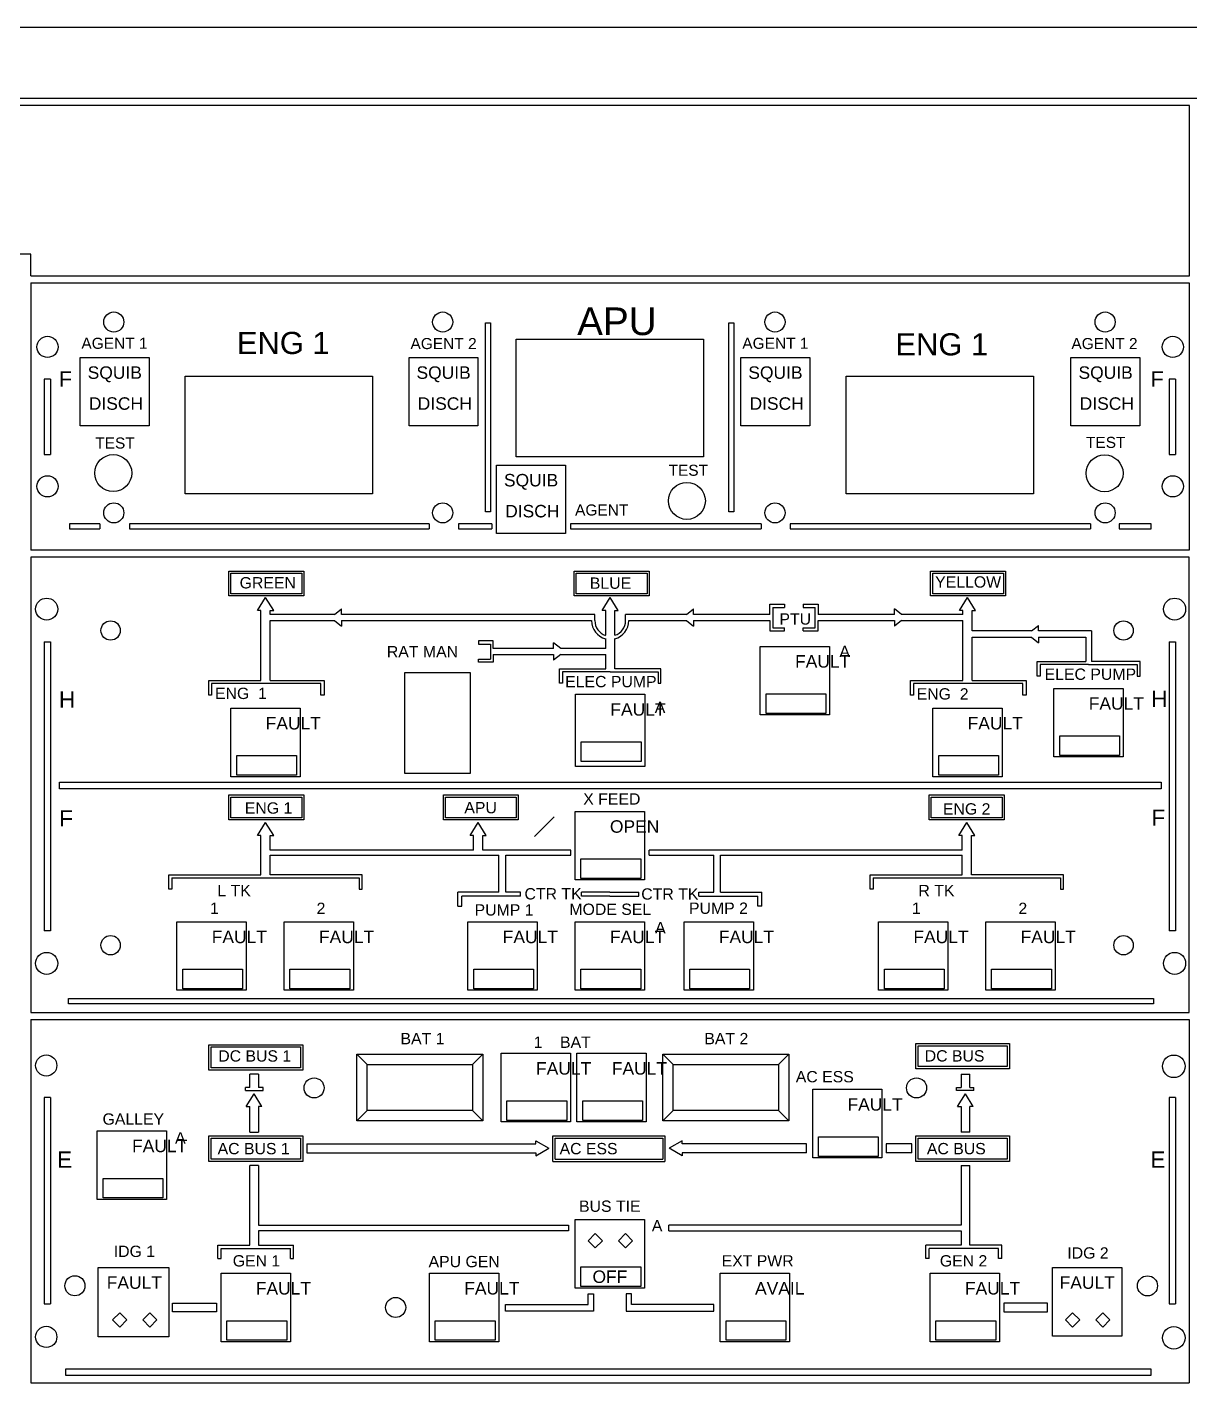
# Model space of a CAD drawing. Extents: x -28 to 311, y -2 to 142.
# Drawn here: x 93.03 to 105.88, y 63.26 to 78.24 of the extents above; entities that cross this region are included whole.
import ezdxf
from ezdxf.enums import TextEntityAlignment as Align

# ---------------------------------------------------------------- set-up
doc = ezdxf.new("R2010")
doc.units = 0
doc.header["$MEASUREMENT"] = 0
doc.layers.get('0').update_dxf_attribs({"linetype": 'CONTINUOUS'})
doc.styles.add('ARIAL', font='arial.ttf', dxfattribs={"height": 3.5})

msp = doc.modelspace()

# ---------------------------------------------------------------- linework, layer by layer
at = {"color": 5, "linetype": 'CONTINUOUS'}
for p, q in [((86.418, 78.243), (112.521, 78.243)), ((111.733, 77.455), (87.206, 77.455)), ((105.87, 77.377), (87.285, 77.377)), ((105.87, 75.496), (105.87, 77.377)), ((93.072, 75.733), (87.285, 75.733)), ((93.072, 75.496), (93.072, 75.733)), ((93.072, 75.496), (105.87, 75.496)), ((93.072, 75.417), (105.867, 75.417)), ((93.072, 75.417), (93.072, 72.464)), ((105.867, 75.417), (105.867, 72.464)), ((98.435, 74.796), (100.503, 74.796)), ((98.435, 73.496), (98.435, 74.796)), ((100.503, 74.796), (100.503, 73.496)), ((93.618, 74.591), (94.379, 74.591)), ((93.618, 73.836), (93.618, 74.591)), ((94.379, 74.591), (94.379, 73.836)), ((97.251, 74.591), (98.012, 74.591)), ((97.251, 73.836), (97.251, 74.591)), ((98.012, 74.591), (98.012, 73.836)), ((100.915, 74.591), (101.677, 74.591)), ((100.915, 73.836), (100.915, 74.591)), ((101.677, 74.591), (101.677, 73.836)), ((104.562, 74.591), (105.324, 74.591)), ((104.562, 73.836), (104.562, 74.591)), ((105.324, 74.591), (105.324, 73.836)), ((94.778, 74.386), (96.847, 74.386)), ((94.778, 73.085), (94.778, 74.386)), ((96.847, 74.386), (96.847, 73.085)), ((102.078, 74.386), (104.147, 74.386)), ((102.078, 73.085), (102.078, 74.386)), ((104.147, 74.386), (104.147, 73.085)), ((94.379, 73.836), (93.618, 73.836)), ((98.012, 73.836), (97.251, 73.836)), ((101.677, 73.836), (100.915, 73.836)), ((105.324, 73.836), (104.562, 73.836)), ((100.503, 73.496), (98.435, 73.496)), ((98.217, 73.402), (98.978, 73.402)), ((98.217, 72.647), (98.217, 73.402)), ((98.978, 73.402), (98.978, 72.647)), ((96.847, 73.085), (94.778, 73.085)), ((104.147, 73.085), (102.078, 73.085)), ((98.978, 72.647), (98.217, 72.647)), ((105.867, 72.464), (93.072, 72.464)), ((93.072, 72.386), (93.072, 67.355)), ((105.867, 72.386), (93.072, 72.386)), ((105.867, 67.355), (105.867, 72.386)), ((101.131, 71.4), (101.896, 71.4)), ((101.131, 70.643), (101.131, 71.4)), ((101.896, 71.4), (101.896, 70.643)), ((97.204, 71.11), (97.927, 71.11)), ((97.204, 69.996), (97.204, 71.11)), ((97.927, 71.11), (97.927, 69.996)), ((99.09, 70.87), (99.856, 70.87)), ((99.09, 70.072), (99.09, 70.87)), ((99.856, 70.87), (99.856, 70.072)), ((104.374, 70.935), (105.14, 70.935)), ((104.374, 70.178), (104.374, 70.935)), ((104.374, 70.935), (105.14, 70.935)), ((104.374, 70.178), (104.374, 70.935)), ((105.14, 70.935), (105.14, 70.178)), ((105.14, 70.935), (105.14, 70.178)), ((95.283, 70.716), (96.049, 70.716)), ((95.283, 69.959), (95.283, 70.716)), ((96.049, 70.716), (96.049, 69.959)), ((103.037, 70.716), (103.802, 70.716)), ((103.037, 69.959), (103.037, 70.716)), ((103.802, 70.716), (103.802, 69.959)), ((101.896, 70.643), (101.131, 70.643)), ((105.14, 70.178), (104.374, 70.178)), ((105.14, 70.178), (104.374, 70.178)), ((97.927, 69.996), (97.204, 69.996)), ((99.856, 70.072), (99.09, 70.072)), ((96.049, 69.959), (95.283, 69.959)), ((103.802, 69.959), (103.037, 69.959)), ((99.086, 69.575), (99.851, 69.575)), ((99.086, 68.818), (99.086, 69.575)), ((99.086, 69.575), (99.851, 69.575)), ((99.086, 68.818), (99.086, 69.575)), ((99.851, 69.575), (99.851, 68.818)), ((99.851, 69.575), (99.851, 68.818)), ((99.851, 68.818), (99.086, 68.818)), ((99.851, 68.818), (99.086, 68.818)), ((94.687, 68.355), (95.453, 68.355)), ((94.687, 67.599), (94.687, 68.355)), ((95.453, 68.355), (95.453, 67.599)), ((95.872, 68.355), (96.637, 68.355)), ((95.872, 67.599), (95.872, 68.355)), ((96.637, 68.355), (96.637, 67.599)), ((97.901, 68.355), (98.667, 68.355)), ((97.901, 67.599), (97.901, 68.355)), ((98.667, 68.355), (98.667, 67.599)), ((99.086, 68.355), (99.851, 68.355)), ((99.086, 67.599), (99.086, 68.355)), ((99.851, 68.355), (99.851, 67.599)), ((100.289, 68.355), (101.054, 68.355)), ((100.289, 67.599), (100.289, 68.355)), ((101.054, 68.355), (101.054, 67.599)), ((102.437, 68.355), (103.202, 68.355)), ((102.437, 67.599), (102.437, 68.355)), ((103.202, 68.355), (103.202, 67.599)), ((103.621, 68.355), (104.387, 68.355)), ((103.621, 67.599), (103.621, 68.355)), ((104.387, 68.355), (104.387, 67.599)), ((95.453, 67.599), (94.687, 67.599)), ((96.637, 67.599), (95.872, 67.599)), ((98.667, 67.599), (97.901, 67.599)), ((99.851, 67.599), (99.086, 67.599)), ((101.054, 67.599), (100.289, 67.599)), ((103.202, 67.599), (102.437, 67.599)), ((104.387, 67.599), (103.621, 67.599)), ((93.072, 67.355), (105.867, 67.355)), ((93.072, 67.276), (105.867, 67.276)), ((93.072, 67.276), (93.072, 63.261)), ((105.867, 67.276), (105.867, 63.261)), ((96.675, 66.894), (98.066, 66.894)), ((96.675, 66.156), (96.675, 66.894)), ((96.788, 66.78), (96.675, 66.894)), ((97.952, 66.78), (98.066, 66.894)), ((98.066, 66.894), (98.066, 66.156)), ((98.269, 66.903), (99.035, 66.903)), ((98.269, 66.146), (98.269, 66.903)), ((99.035, 66.903), (99.035, 66.146)), ((99.106, 66.903), (99.872, 66.903)), ((99.106, 66.146), (99.106, 66.903)), ((99.872, 66.903), (99.872, 66.146)), ((100.054, 66.894), (101.446, 66.894)), ((100.054, 66.156), (100.054, 66.894)), ((100.168, 66.78), (100.054, 66.894)), ((101.332, 66.78), (101.446, 66.894)), ((101.446, 66.894), (101.446, 66.156)), ((96.788, 66.78), (97.952, 66.78)), ((96.788, 66.27), (96.788, 66.78)), ((97.952, 66.78), (97.952, 66.27)), ((100.168, 66.78), (101.332, 66.78)), ((100.168, 66.27), (100.168, 66.78)), ((101.332, 66.78), (101.332, 66.27)), ((101.71, 66.505), (102.475, 66.505)), ((101.71, 65.748), (101.71, 66.505)), ((102.475, 66.505), (102.475, 65.748)), ((96.788, 66.27), (96.675, 66.156)), ((97.952, 66.27), (96.788, 66.27)), ((97.952, 66.27), (98.066, 66.156)), ((100.168, 66.27), (100.054, 66.156)), ((101.332, 66.27), (100.168, 66.27)), ((101.332, 66.27), (101.446, 66.156)), ((98.066, 66.156), (96.675, 66.156)), ((99.035, 66.146), (98.269, 66.146)), ((99.872, 66.146), (99.106, 66.146)), ((101.446, 66.156), (100.054, 66.156)), ((93.807, 66.045), (94.573, 66.045)), ((93.807, 65.289), (93.807, 66.045)), ((94.573, 66.045), (94.573, 65.289)), ((102.475, 65.748), (101.71, 65.748)), ((94.573, 65.289), (93.807, 65.289)), ((99.085, 65.066), (99.851, 65.066)), ((99.085, 64.309), (99.085, 65.066)), ((99.851, 65.066), (99.851, 64.309)), ((93.818, 64.535), (94.597, 64.535)), ((93.818, 63.771), (93.818, 64.535)), ((94.597, 64.535), (94.597, 63.771)), ((95.175, 64.472), (95.94, 64.472)), ((95.175, 63.716), (95.175, 64.472)), ((95.94, 64.472), (95.94, 63.716)), ((97.476, 64.472), (98.242, 64.472)), ((97.476, 63.716), (97.476, 64.472)), ((98.242, 64.472), (98.242, 63.716)), ((100.688, 64.472), (101.454, 64.472)), ((100.688, 63.716), (100.688, 64.472)), ((101.454, 64.472), (101.454, 63.716)), ((103.006, 64.472), (103.772, 64.472)), ((103.006, 63.716), (103.006, 64.472)), ((103.772, 64.472), (103.772, 63.716)), ((104.357, 64.535), (105.123, 64.535)), ((104.357, 63.778), (104.357, 64.535)), ((105.123, 64.535), (105.123, 63.778)), ((99.851, 64.309), (99.085, 64.309)), ((94.597, 63.771), (93.818, 63.771)), ((95.94, 63.716), (95.175, 63.716)), ((98.242, 63.716), (97.476, 63.716)), ((101.454, 63.716), (100.688, 63.716)), ((103.772, 63.716), (103.006, 63.716)), ((105.123, 63.778), (104.357, 63.778)), ((93.072, 63.261), (105.867, 63.261))]:
    msp.add_line(p, q, dxfattribs=at)
at = {"color": 1, "linetype": 'CONTINUOUS'}
for p, q in [((98.094, 74.975), (98.151, 74.975)), ((98.094, 72.885), (98.094, 74.975)), ((98.151, 74.975), (98.151, 72.885)), ((100.783, 74.975), (100.84, 74.975)), ((100.783, 72.885), (100.783, 74.975)), ((100.84, 74.975), (100.84, 72.885)), ((93.221, 74.353), (93.221, 73.521)), ((93.291, 74.353), (93.221, 74.353)), ((93.291, 74.353), (93.291, 73.521)), ((105.648, 74.353), (105.648, 73.521)), ((105.718, 74.353), (105.648, 74.353)), ((105.718, 74.353), (105.718, 73.521)), ((93.221, 73.521), (93.291, 73.521)), ((105.648, 73.521), (105.718, 73.521)), ((98.151, 72.885), (98.094, 72.885)), ((100.84, 72.885), (100.783, 72.885)), ((93.837, 72.754), (93.502, 72.754)), ((93.502, 72.754), (93.502, 72.698)), ((93.502, 72.698), (93.837, 72.698)), ((93.837, 72.754), (93.837, 72.698)), ((94.162, 72.754), (94.162, 72.698)), ((97.473, 72.754), (94.162, 72.754)), ((94.162, 72.698), (97.473, 72.698)), ((97.473, 72.754), (97.473, 72.698)), ((97.796, 72.754), (97.796, 72.698)), ((98.165, 72.754), (97.796, 72.754)), ((97.796, 72.698), (98.165, 72.698)), ((98.165, 72.754), (98.165, 72.698)), ((99.033, 72.754), (99.033, 72.698)), ((101.141, 72.754), (99.033, 72.754)), ((99.033, 72.698), (101.141, 72.698)), ((101.141, 72.754), (101.141, 72.698)), ((101.462, 72.754), (101.462, 72.698)), ((104.777, 72.754), (101.462, 72.754)), ((101.462, 72.698), (104.777, 72.698)), ((104.777, 72.754), (104.777, 72.698)), ((105.094, 72.754), (105.094, 72.698)), ((105.448, 72.754), (105.094, 72.754)), ((105.094, 72.698), (105.448, 72.698)), ((105.448, 72.698), (105.448, 72.754)), ((95.261, 72.231), (96.089, 72.231)), ((95.261, 71.958), (95.261, 72.231)), ((96.089, 72.231), (96.089, 71.958)), ((99.076, 72.231), (99.904, 72.231)), ((99.076, 71.958), (99.076, 72.231)), ((99.904, 72.231), (99.904, 71.958)), ((103.012, 72.231), (103.84, 72.231)), ((103.012, 71.958), (103.012, 72.231)), ((103.84, 72.231), (103.84, 71.958)), ((95.284, 72.209), (96.067, 72.209)), ((95.284, 71.98), (95.284, 72.209)), ((96.067, 72.209), (96.067, 71.98)), ((99.098, 72.209), (99.881, 72.209)), ((99.098, 71.98), (99.098, 72.209)), ((99.881, 72.209), (99.881, 71.98)), ((103.035, 72.209), (103.818, 72.209)), ((103.035, 71.98), (103.035, 72.209)), ((103.818, 72.209), (103.818, 71.98)), ((96.089, 71.958), (95.261, 71.958)), ((96.067, 71.98), (95.284, 71.98)), ((99.904, 71.958), (99.076, 71.958)), ((99.881, 71.98), (99.098, 71.98)), ((103.84, 71.958), (103.012, 71.958)), ((103.818, 71.98), (103.035, 71.98)), ((93.221, 71.451), (93.291, 71.451)), ((93.221, 71.451), (93.221, 68.256)), ((93.291, 71.451), (93.291, 68.256)), ((105.648, 71.451), (105.718, 71.451)), ((105.648, 71.451), (105.648, 68.256)), ((105.718, 71.451), (105.718, 68.256)), ((95.038, 71.021), (95.616, 71.021)), ((96.278, 70.988), (95.071, 70.988)), ((101.195, 70.876), (101.855, 70.876)), ((101.195, 70.659), (101.195, 70.876)), ((101.855, 70.876), (101.855, 70.659)), ((101.855, 70.659), (101.195, 70.659)), ((99.154, 70.345), (99.815, 70.345)), ((99.154, 70.129), (99.154, 70.345)), ((99.815, 70.345), (99.815, 70.129)), ((104.439, 70.411), (105.099, 70.411)), ((104.439, 70.194), (104.439, 70.411)), ((105.099, 70.411), (105.099, 70.194)), ((95.348, 70.192), (96.008, 70.192)), ((95.348, 69.975), (95.348, 70.192)), ((96.008, 70.192), (96.008, 69.975)), ((99.815, 70.129), (99.154, 70.129)), ((103.101, 70.192), (103.761, 70.192)), ((103.101, 69.975), (103.101, 70.192)), ((103.761, 70.192), (103.761, 69.975)), ((105.099, 70.194), (104.439, 70.194)), ((96.008, 69.975), (95.348, 69.975)), ((103.761, 69.975), (103.101, 69.975)), ((93.391, 69.898), (105.56, 69.898)), ((93.391, 69.825), (93.391, 69.898)), ((105.56, 69.825), (93.391, 69.825)), ((105.56, 69.898), (105.56, 69.825)), ((95.261, 69.758), (96.089, 69.758)), ((95.261, 69.484), (95.261, 69.758)), ((95.284, 69.735), (96.067, 69.735)), ((95.284, 69.506), (95.284, 69.735)), ((96.067, 69.735), (96.067, 69.506)), ((96.089, 69.758), (96.089, 69.484)), ((97.63, 69.758), (98.458, 69.758)), ((97.63, 69.484), (97.63, 69.758)), ((97.653, 69.735), (98.436, 69.735)), ((97.653, 69.506), (97.653, 69.735)), ((98.436, 69.735), (98.436, 69.506)), ((98.458, 69.758), (98.458, 69.484)), ((102.996, 69.758), (103.824, 69.758)), ((102.996, 69.484), (102.996, 69.758)), ((103.019, 69.735), (103.801, 69.735)), ((103.019, 69.506), (103.019, 69.735)), ((103.801, 69.735), (103.801, 69.506)), ((103.824, 69.758), (103.824, 69.484)), ((96.089, 69.484), (95.261, 69.484)), ((96.067, 69.506), (95.284, 69.506)), ((98.458, 69.484), (97.63, 69.484)), ((98.436, 69.506), (97.653, 69.506)), ((103.824, 69.484), (102.996, 69.484)), ((103.801, 69.506), (103.019, 69.506)), ((103.322, 69.308), (103.411, 69.453)), ((103.501, 69.308), (103.411, 69.453)), ((103.361, 69.308), (103.322, 69.308)), ((103.361, 69.148), (103.361, 69.308)), ((103.462, 69.308), (103.501, 69.308)), ((103.462, 68.876), (103.462, 69.308)), ((103.361, 69.148), (99.902, 69.148)), ((99.902, 69.092), (99.902, 69.148)), ((99.902, 69.092), (100.617, 69.092)), ((100.617, 68.685), (100.617, 69.092)), ((100.693, 68.685), (100.693, 69.092)), ((100.693, 69.092), (103.361, 69.092)), ((103.361, 68.876), (103.361, 69.092)), ((99.15, 69.051), (99.811, 69.051)), ((99.15, 68.834), (99.15, 69.051)), ((99.811, 69.051), (99.811, 68.834)), ((99.811, 68.834), (99.15, 68.834)), ((102.344, 68.716), (102.344, 68.876)), ((102.344, 68.876), (103.361, 68.876)), ((102.377, 68.843), (102.377, 68.716)), ((102.377, 68.843), (104.446, 68.843)), ((104.479, 68.876), (103.462, 68.876)), ((104.446, 68.843), (104.446, 68.716)), ((104.479, 68.716), (104.479, 68.876)), ((99.468, 68.685), (99.156, 68.685)), ((99.156, 68.641), (99.156, 68.685)), ((99.468, 68.641), (99.156, 68.641)), ((99.468, 68.685), (99.791, 68.685)), ((99.468, 68.641), (99.791, 68.641)), ((99.791, 68.641), (99.791, 68.685)), ((100.451, 68.641), (100.451, 68.685)), ((100.451, 68.685), (100.617, 68.685)), ((100.451, 68.641), (101.103, 68.641)), ((100.693, 68.685), (101.147, 68.685)), ((101.103, 68.53), (101.103, 68.641)), ((101.147, 68.53), (101.147, 68.685)), ((102.377, 68.716), (102.344, 68.716)), ((104.446, 68.716), (104.479, 68.716)), ((101.147, 68.53), (101.103, 68.53)), ((93.291, 68.256), (93.221, 68.256)), ((105.718, 68.256), (105.648, 68.256)), ((94.752, 67.831), (95.412, 67.831)), ((94.752, 67.615), (94.752, 67.831)), ((95.412, 67.831), (95.412, 67.615)), ((95.936, 67.831), (96.596, 67.831)), ((95.936, 67.615), (95.936, 67.831)), ((96.596, 67.831), (96.596, 67.615)), ((97.966, 67.831), (98.626, 67.831)), ((97.966, 67.615), (97.966, 67.831)), ((98.626, 67.831), (98.626, 67.615)), ((99.15, 67.831), (99.811, 67.831)), ((99.15, 67.615), (99.15, 67.831)), ((99.811, 67.831), (99.811, 67.615)), ((100.353, 67.831), (101.013, 67.831)), ((100.353, 67.615), (100.353, 67.831)), ((101.013, 67.831), (101.013, 67.615)), ((102.501, 67.831), (103.162, 67.831)), ((102.501, 67.615), (102.501, 67.831)), ((103.162, 67.831), (103.162, 67.615)), ((103.685, 67.831), (104.346, 67.831)), ((103.685, 67.615), (103.685, 67.831)), ((104.346, 67.831), (104.346, 67.615)), ((95.412, 67.615), (94.752, 67.615)), ((96.596, 67.615), (95.936, 67.615)), ((98.626, 67.615), (97.966, 67.615)), ((99.811, 67.615), (99.15, 67.615)), ((101.013, 67.615), (100.353, 67.615)), ((103.162, 67.615), (102.501, 67.615)), ((104.346, 67.615), (103.685, 67.615)), ((93.49, 67.507), (105.473, 67.507)), ((93.49, 67.451), (93.49, 67.507)), ((105.473, 67.451), (93.49, 67.451)), ((105.473, 67.507), (105.473, 67.451)), ((95.041, 66.998), (96.077, 66.998)), ((95.041, 66.718), (95.041, 66.998)), ((95.066, 66.973), (96.053, 66.973)), ((95.066, 66.742), (95.066, 66.973)), ((96.053, 66.973), (96.053, 66.742)), ((96.077, 66.998), (96.077, 66.718)), ((102.848, 67.011), (103.884, 67.011)), ((102.848, 66.731), (102.848, 67.011)), ((102.873, 66.987), (103.859, 66.987)), ((102.873, 66.756), (102.873, 66.987)), ((103.859, 66.987), (103.859, 66.756)), ((103.884, 67.011), (103.884, 66.731)), ((96.077, 66.718), (95.041, 66.718)), ((96.053, 66.742), (95.066, 66.742)), ((95.492, 66.524), (95.492, 66.673)), ((95.588, 66.673), (95.492, 66.673)), ((95.588, 66.673), (95.588, 66.524)), ((103.884, 66.731), (102.848, 66.731)), ((103.859, 66.756), (102.873, 66.756)), ((103.348, 66.673), (103.348, 66.524)), ((103.348, 66.673), (103.444, 66.673)), ((103.444, 66.524), (103.444, 66.673)), ((103.297, 66.493), (103.297, 66.524)), ((103.297, 66.524), (103.348, 66.524)), ((103.444, 66.524), (103.491, 66.524)), ((103.491, 66.493), (103.491, 66.524)), ((93.291, 66.416), (93.221, 66.416)), ((93.221, 66.416), (93.221, 64.135)), ((93.291, 66.416), (93.291, 64.135)), ((98.333, 66.378), (98.994, 66.378)), ((98.333, 66.162), (98.333, 66.378)), ((98.994, 66.378), (98.994, 66.162)), ((99.171, 66.378), (99.831, 66.378)), ((99.171, 66.162), (99.171, 66.378)), ((99.831, 66.378), (99.831, 66.162)), ((103.491, 66.493), (103.297, 66.493)), ((103.31, 66.315), (103.396, 66.455)), ((103.482, 66.315), (103.396, 66.455)), ((105.718, 66.416), (105.648, 66.416)), ((105.648, 66.416), (105.648, 64.135)), ((105.718, 66.416), (105.718, 64.135)), ((103.31, 66.315), (103.348, 66.315)), ((103.348, 66.315), (103.348, 66.033)), ((103.482, 66.315), (103.444, 66.315)), ((103.444, 66.033), (103.444, 66.315)), ((98.994, 66.162), (98.333, 66.162)), ((99.831, 66.162), (99.171, 66.162)), ((95.041, 65.989), (96.077, 65.989)), ((95.041, 65.709), (95.041, 65.989)), ((95.066, 65.964), (96.053, 65.964)), ((95.066, 65.733), (95.066, 65.964)), ((96.053, 65.964), (96.053, 65.733)), ((96.077, 65.989), (96.077, 65.709)), ((98.841, 65.989), (100.078, 65.989)), ((98.841, 65.709), (98.841, 65.989)), ((98.866, 65.964), (100.053, 65.964)), ((98.866, 65.733), (98.866, 65.964)), ((100.053, 65.964), (100.053, 65.733)), ((100.078, 65.989), (100.078, 65.709)), ((100.269, 65.936), (100.123, 65.853)), ((100.269, 65.902), (100.269, 65.936)), ((101.774, 65.98), (102.434, 65.98)), ((101.774, 65.764), (101.774, 65.98)), ((102.434, 65.98), (102.434, 65.764)), ((102.848, 65.989), (103.884, 65.989)), ((102.848, 65.709), (102.848, 65.989)), ((102.873, 65.964), (103.859, 65.964)), ((102.873, 65.733), (102.873, 65.964)), ((103.444, 66.033), (103.348, 66.033)), ((103.859, 65.964), (103.859, 65.733)), ((103.884, 65.989), (103.884, 65.709)), ((100.269, 65.769), (100.123, 65.853)), ((101.642, 65.902), (100.269, 65.902)), ((100.269, 65.803), (100.269, 65.769)), ((101.642, 65.803), (100.269, 65.803)), ((101.642, 65.803), (101.642, 65.902)), ((102.804, 65.902), (102.52, 65.902)), ((102.52, 65.902), (102.52, 65.803)), ((102.804, 65.803), (102.52, 65.803)), ((102.804, 65.803), (102.804, 65.902)), ((96.077, 65.709), (95.041, 65.709)), ((96.053, 65.733), (95.066, 65.733)), ((95.492, 64.782), (95.492, 65.664)), ((95.588, 65.664), (95.492, 65.664)), ((95.588, 65.664), (95.588, 65.005)), ((98.841, 65.709), (100.078, 65.709)), ((98.866, 65.733), (100.053, 65.733)), ((102.434, 65.764), (101.774, 65.764)), ((103.884, 65.709), (102.848, 65.709)), ((103.859, 65.733), (102.873, 65.733)), ((103.348, 65.664), (103.348, 65.005)), ((103.348, 65.664), (103.444, 65.664)), ((103.444, 64.782), (103.444, 65.664)), ((93.871, 65.521), (94.532, 65.521)), ((93.871, 65.305), (93.871, 65.521)), ((94.532, 65.521), (94.532, 65.305)), ((94.532, 65.305), (93.871, 65.305)), ((95.588, 65.005), (99.011, 65.005)), ((99.011, 64.94), (95.588, 64.94)), ((95.588, 64.94), (95.588, 64.782)), ((99.011, 65.005), (99.011, 64.94)), ((99.308, 64.91), (99.23, 64.831)), ((99.308, 64.91), (99.387, 64.831)), ((99.642, 64.91), (99.564, 64.831)), ((99.642, 64.91), (99.721, 64.831)), ((103.348, 65.005), (100.12, 65.005)), ((100.12, 64.94), (100.12, 65.005)), ((100.12, 64.94), (103.348, 64.94)), ((103.348, 64.94), (103.348, 64.782)), ((95.139, 64.782), (95.492, 64.782)), ((95.139, 64.635), (95.139, 64.782)), ((95.175, 64.635), (95.175, 64.746)), ((95.175, 64.746), (95.94, 64.746)), ((95.588, 64.782), (95.976, 64.782)), ((95.94, 64.635), (95.94, 64.746)), ((95.976, 64.635), (95.976, 64.782)), ((99.23, 64.831), (99.308, 64.753)), ((99.387, 64.831), (99.308, 64.753)), ((99.564, 64.831), (99.642, 64.753)), ((99.721, 64.831), (99.642, 64.753)), ((102.961, 64.635), (102.961, 64.782)), ((103.348, 64.782), (102.961, 64.782)), ((102.996, 64.635), (102.996, 64.746)), ((103.762, 64.746), (102.996, 64.746)), ((103.797, 64.782), (103.444, 64.782)), ((103.762, 64.635), (103.762, 64.746)), ((103.797, 64.635), (103.797, 64.782)), ((95.139, 64.635), (95.175, 64.635)), ((95.94, 64.635), (95.976, 64.635)), ((102.996, 64.635), (102.961, 64.635)), ((103.797, 64.635), (103.762, 64.635)), ((99.15, 64.542), (99.81, 64.542)), ((99.15, 64.325), (99.15, 64.542)), ((99.81, 64.542), (99.81, 64.325)), ((99.81, 64.325), (99.15, 64.325)), ((93.221, 64.135), (93.291, 64.135)), ((94.64, 64.14), (95.123, 64.14)), ((94.64, 64.045), (94.64, 64.14)), ((95.123, 64.14), (95.123, 64.045)), ((98.317, 64.128), (99.23, 64.128)), ((98.317, 64.055), (98.317, 64.128)), ((99.23, 64.128), (99.23, 64.245)), ((99.23, 64.245), (99.288, 64.245)), ((99.288, 64.245), (99.288, 64.055)), ((99.707, 64.245), (99.648, 64.245)), ((99.648, 64.245), (99.648, 64.055)), ((99.707, 64.128), (99.707, 64.245)), ((100.619, 64.128), (99.707, 64.128)), ((100.619, 64.055), (100.619, 64.128)), ((104.304, 64.14), (103.821, 64.14)), ((103.821, 64.14), (103.821, 64.045)), ((104.304, 64.045), (104.304, 64.14)), ((105.648, 64.135), (105.718, 64.135)), ((94.055, 64.035), (93.976, 63.957)), ((94.055, 64.035), (94.133, 63.957)), ((94.389, 64.035), (94.31, 63.957)), ((94.389, 64.035), (94.467, 63.957)), ((95.123, 64.045), (94.64, 64.045)), ((99.288, 64.055), (98.317, 64.055)), ((99.648, 64.055), (100.619, 64.055)), ((103.821, 64.045), (104.304, 64.045)), ((104.58, 64.035), (104.502, 63.957)), ((104.58, 64.035), (104.659, 63.957)), ((104.914, 64.035), (104.836, 63.957)), ((104.914, 64.035), (104.993, 63.957)), ((93.976, 63.957), (94.055, 63.878)), ((94.133, 63.957), (94.055, 63.878)), ((94.31, 63.957), (94.389, 63.878)), ((94.467, 63.957), (94.389, 63.878)), ((95.239, 63.948), (95.9, 63.948)), ((95.239, 63.732), (95.239, 63.948)), ((95.9, 63.948), (95.9, 63.732)), ((97.54, 63.948), (98.201, 63.948)), ((97.54, 63.732), (97.54, 63.948)), ((98.201, 63.948), (98.201, 63.732)), ((100.753, 63.948), (101.413, 63.948)), ((100.753, 63.732), (100.753, 63.948)), ((101.413, 63.948), (101.413, 63.732)), ((103.071, 63.948), (103.731, 63.948)), ((103.071, 63.732), (103.071, 63.948)), ((103.731, 63.948), (103.731, 63.732)), ((104.502, 63.957), (104.58, 63.878)), ((104.659, 63.957), (104.58, 63.878)), ((104.836, 63.957), (104.914, 63.878)), ((104.993, 63.957), (104.914, 63.878)), ((95.9, 63.732), (95.239, 63.732)), ((98.201, 63.732), (97.54, 63.732)), ((101.413, 63.732), (100.753, 63.732)), ((103.731, 63.732), (103.071, 63.732)), ((105.449, 63.414), (93.456, 63.414)), ((93.456, 63.414), (93.456, 63.346)), ((105.449, 63.346), (105.449, 63.414)), ((93.456, 63.346), (105.449, 63.346))]:
    msp.add_line(p, q, dxfattribs=at)
at = {"color": 3, "linetype": 'CONTINUOUS'}
for p, q in [((95.577, 71.795), (95.666, 71.94)), ((95.756, 71.795), (95.666, 71.94)), ((99.383, 71.795), (99.473, 71.94)), ((99.562, 71.795), (99.473, 71.94)), ((103.33, 71.795), (103.419, 71.94)), ((103.509, 71.795), (103.419, 71.94)), ((95.616, 71.795), (95.577, 71.795)), ((95.616, 71.021), (95.616, 71.795)), ((95.717, 71.795), (95.756, 71.795)), ((95.717, 71.752), (95.717, 71.795)), ((96.428, 71.752), (96.506, 71.814)), ((96.506, 71.752), (96.506, 71.814)), ((99.423, 71.795), (99.383, 71.795)), ((99.423, 71.522), (99.423, 71.795)), ((99.523, 71.795), (99.562, 71.795)), ((99.523, 71.522), (99.523, 71.795)), ((100.316, 71.752), (100.394, 71.814)), ((100.394, 71.752), (100.394, 71.814)), ((101.235, 71.752), (101.235, 71.866)), ((101.235, 71.866), (101.398, 71.866)), ((101.27, 71.831), (101.27, 71.606)), ((101.27, 71.831), (101.398, 71.831)), ((101.398, 71.866), (101.398, 71.831)), ((101.606, 71.866), (101.606, 71.831)), ((101.606, 71.866), (101.771, 71.866)), ((101.606, 71.831), (101.736, 71.831)), ((101.736, 71.606), (101.736, 71.831)), ((101.771, 71.866), (101.771, 71.752)), ((102.612, 71.752), (102.612, 71.814)), ((102.69, 71.752), (102.612, 71.814)), ((103.369, 71.795), (103.33, 71.795)), ((103.369, 71.752), (103.369, 71.795)), ((103.47, 71.795), (103.509, 71.795)), ((103.47, 71.57), (103.47, 71.795)), ((96.428, 71.752), (95.717, 71.752)), ((95.717, 71.021), (95.717, 71.684)), ((95.717, 71.684), (96.428, 71.684)), ((96.428, 71.684), (96.506, 71.623)), ((99.303, 71.752), (96.506, 71.752)), ((96.506, 71.684), (96.506, 71.623)), ((96.506, 71.684), (99.267, 71.684)), ((99.303, 71.684), (99.303, 71.752)), ((100.316, 71.752), (99.643, 71.752)), ((99.643, 71.684), (99.643, 71.752)), ((99.679, 71.684), (100.316, 71.684)), ((100.316, 71.684), (100.394, 71.623)), ((101.235, 71.752), (100.394, 71.752)), ((100.394, 71.684), (100.394, 71.623)), ((100.394, 71.684), (101.235, 71.684)), ((101.235, 71.684), (101.235, 71.571)), ((102.612, 71.752), (101.771, 71.752)), ((101.771, 71.571), (101.771, 71.684)), ((101.771, 71.684), (102.612, 71.684)), ((102.612, 71.684), (102.612, 71.623)), ((102.69, 71.684), (102.612, 71.623)), ((103.369, 71.752), (102.69, 71.752)), ((102.69, 71.684), (103.369, 71.684)), ((103.369, 71.021), (103.369, 71.684)), ((104.126, 71.57), (104.204, 71.631)), ((104.204, 71.57), (104.204, 71.631)), ((99.423, 71.376), (99.423, 71.485)), ((99.523, 71.153), (99.523, 71.485)), ((101.235, 71.571), (101.398, 71.571)), ((101.27, 71.606), (101.398, 71.606)), ((101.398, 71.571), (101.398, 71.606)), ((101.606, 71.571), (101.606, 71.606)), ((101.606, 71.606), (101.736, 71.606)), ((101.606, 71.571), (101.771, 71.571)), ((104.126, 71.57), (103.47, 71.57)), ((103.47, 71.021), (103.47, 71.502)), ((103.47, 71.502), (104.126, 71.502)), ((104.126, 71.502), (104.204, 71.44)), ((104.788, 71.57), (104.204, 71.57)), ((104.204, 71.502), (104.204, 71.44)), ((104.204, 71.502), (104.725, 71.502)), ((104.725, 71.502), (104.725, 71.232)), ((104.788, 71.57), (104.788, 71.232)), ((98.182, 71.46), (98.018, 71.46)), ((98.018, 71.46), (98.018, 71.425)), ((98.018, 71.425), (98.15, 71.425)), ((98.15, 71.425), (98.15, 71.26)), ((98.182, 71.376), (98.182, 71.46)), ((98.848, 71.376), (98.182, 71.376)), ((98.848, 71.376), (98.848, 71.438)), ((98.926, 71.376), (98.848, 71.438)), ((99.423, 71.376), (98.926, 71.376)), ((98.018, 71.225), (98.018, 71.26)), ((98.018, 71.26), (98.15, 71.26)), ((98.182, 71.225), (98.018, 71.225)), ((98.182, 71.309), (98.848, 71.309)), ((98.182, 71.309), (98.182, 71.225)), ((98.848, 71.309), (98.848, 71.247)), ((98.926, 71.309), (98.848, 71.247)), ((98.926, 71.309), (99.423, 71.309)), ((99.423, 71.153), (99.423, 71.309)), ((104.189, 71.072), (104.189, 71.232)), ((104.189, 71.232), (104.725, 71.232)), ((104.757, 71.199), (104.222, 71.199)), ((104.222, 71.199), (104.222, 71.072)), ((104.757, 71.199), (105.292, 71.199)), ((105.325, 71.232), (104.788, 71.232)), ((105.292, 71.199), (105.292, 71.072)), ((105.325, 71.072), (105.325, 71.232)), ((95.038, 70.861), (95.038, 71.021)), ((95.717, 71.021), (96.313, 71.021)), ((96.313, 71.021), (96.313, 70.861)), ((98.912, 70.993), (98.912, 71.153)), ((98.912, 71.153), (99.423, 71.153)), ((99.473, 71.12), (98.945, 71.12)), ((98.945, 71.12), (98.945, 70.993)), ((99.473, 71.12), (100.001, 71.12)), ((100.034, 71.153), (99.523, 71.153)), ((100.001, 71.12), (100.001, 70.993)), ((100.034, 70.993), (100.034, 71.153)), ((102.791, 70.861), (102.791, 71.021)), ((102.791, 71.021), (103.369, 71.021)), ((103.47, 71.021), (104.066, 71.021)), ((104.066, 71.021), (104.066, 70.861)), ((104.222, 71.072), (104.189, 71.072)), ((105.292, 71.072), (105.325, 71.072)), ((95.071, 70.988), (95.071, 70.861)), ((96.278, 70.861), (96.278, 70.988)), ((98.945, 70.993), (98.912, 70.993)), ((100.001, 70.993), (100.034, 70.993)), ((104.031, 70.988), (102.824, 70.988)), ((102.824, 70.988), (102.824, 70.861)), ((104.031, 70.861), (104.031, 70.988)), ((95.071, 70.861), (95.038, 70.861)), ((96.313, 70.861), (96.278, 70.861)), ((102.824, 70.861), (102.791, 70.861)), ((104.066, 70.861), (104.031, 70.861)), ((95.577, 69.308), (95.666, 69.453)), ((95.756, 69.308), (95.666, 69.453)), ((97.925, 69.308), (98.015, 69.453)), ((98.104, 69.308), (98.015, 69.453)), ((98.636, 69.298), (98.855, 69.516)), ((95.616, 69.308), (95.577, 69.308)), ((95.616, 68.876), (95.616, 69.308)), ((95.717, 69.308), (95.756, 69.308)), ((95.717, 69.148), (95.717, 69.308)), ((97.964, 69.308), (97.925, 69.308)), ((97.964, 69.148), (97.964, 69.308)), ((98.065, 69.308), (98.104, 69.308)), ((98.065, 69.148), (98.065, 69.308)), ((97.964, 69.148), (95.717, 69.148)), ((95.717, 68.876), (95.717, 69.092)), ((95.717, 69.092), (98.244, 69.092)), ((99.037, 69.148), (98.065, 69.148)), ((98.244, 68.685), (98.244, 69.092)), ((98.32, 68.685), (98.32, 69.092)), ((98.32, 69.092), (99.037, 69.092)), ((99.037, 69.092), (99.037, 69.148)), ((94.599, 68.716), (94.599, 68.876)), ((94.599, 68.876), (95.616, 68.876)), ((94.632, 68.843), (94.632, 68.716)), ((94.632, 68.843), (96.701, 68.843)), ((96.734, 68.876), (95.717, 68.876)), ((96.701, 68.843), (96.701, 68.716)), ((96.734, 68.716), (96.734, 68.876)), ((94.632, 68.716), (94.599, 68.716)), ((96.701, 68.716), (96.734, 68.716)), ((97.79, 68.53), (97.79, 68.685)), ((98.244, 68.685), (97.79, 68.685)), ((97.834, 68.53), (97.834, 68.641)), ((98.482, 68.641), (97.834, 68.641)), ((98.482, 68.685), (98.32, 68.685)), ((98.482, 68.641), (98.482, 68.685)), ((97.79, 68.53), (97.834, 68.53)), ((95.446, 66.493), (95.446, 66.524)), ((95.492, 66.524), (95.446, 66.524)), ((95.639, 66.524), (95.588, 66.524)), ((95.639, 66.493), (95.639, 66.524)), ((95.446, 66.493), (95.639, 66.493)), ((95.454, 66.315), (95.54, 66.455)), ((95.627, 66.315), (95.54, 66.455)), ((95.454, 66.315), (95.492, 66.315)), ((95.492, 66.033), (95.492, 66.315)), ((95.627, 66.315), (95.588, 66.315)), ((95.588, 66.315), (95.588, 66.033)), ((95.492, 66.033), (95.588, 66.033)), ((98.65, 65.902), (98.65, 65.936)), ((98.65, 65.936), (98.797, 65.853)), ((96.122, 65.902), (98.65, 65.902)), ((96.122, 65.902), (96.122, 65.803)), ((96.122, 65.803), (98.65, 65.803)), ((98.65, 65.769), (98.797, 65.853)), ((98.65, 65.803), (98.65, 65.769))]:
    msp.add_line(p, q, dxfattribs=at)
at = {"color": 7, "linetype": 'CONTINUOUS'}
for centre, radius in [((93.99, 74.984), 0.111), ((97.623, 74.984), 0.111), ((101.293, 74.984), 0.111), ((104.939, 74.984), 0.111), ((93.258, 74.709), 0.117), ((105.687, 74.709), 0.117), ((93.258, 73.168), 0.117), ((105.687, 73.168), 0.117), ((93.99, 72.875), 0.111), ((97.623, 72.875), 0.111), ((101.293, 72.875), 0.111), ((104.939, 72.875), 0.111), ((93.249, 71.811), 0.122), ((105.707, 71.811), 0.122), ((93.955, 71.575), 0.107), ((105.143, 71.575), 0.107), ((93.955, 68.097), 0.107), ((105.143, 68.097), 0.107), ((93.249, 67.896), 0.122), ((105.707, 67.896), 0.122), ((93.244, 66.768), 0.117), ((105.698, 66.759), 0.125), ((96.202, 66.52), 0.111), ((93.561, 64.334), 0.111), ((105.407, 64.333), 0.111), ((97.103, 64.094), 0.111), ((93.244, 63.769), 0.117), ((105.698, 63.759), 0.125)]:
    msp.add_circle(centre, radius, dxfattribs=at)
at = {"color": 5, "linetype": 'CONTINUOUS'}
for centre, radius in [((93.984, 73.315), 0.204), ((104.934, 73.312), 0.204), ((100.32, 73.007), 0.204), ((102.857, 66.52), 0.111)]:
    msp.add_circle(centre, radius, dxfattribs=at)
at = {"color": 3, "linetype": 'CONTINUOUS'}
for radius, start, end in [(0.206, 180, 255.8294), (0.17, 180, 252.7289), (0.17, 287.3024, 0), (0.206, 284.1961, 0)]:
    msp.add_arc((99.473, 71.684), radius, start, end, dxfattribs=at)

# ---------------------------------------------------------------- texts
at = {"color": 1, "style": 'ARIAL'}
for s, height, p in [('APU', 0.3057, (99.108, 75.145)), ('AGENT 1', 0.1223, (93.632, 74.81)), ('ENG 1', 0.2446, (95.349, 74.875)), ('AGENT 2', 0.1223, (97.267, 74.807)), ('AGENT 1', 0.1223, (100.932, 74.81)), ('ENG 1', 0.2446, (102.623, 74.86)), ('AGENT 2', 0.1223, (104.567, 74.807)), ('DISCH', 0.1378, (93.714, 74.152)), ('DISCH', 0.1378, (97.347, 74.152)), ('DISCH', 0.1378, (101.012, 74.152)), ('DISCH', 0.1378, (104.659, 74.152)), ('TEST', 0.1223, (104.728, 73.715)), ('TEST', 0.1223, (93.785, 73.708)), ('TEST', 0.1223, (100.117, 73.407)), ('DISCH', 0.1378, (98.313, 72.963)), ('AGENT', 0.1223, (99.085, 72.968)), ('GREEN', 0.1252, (95.38, 72.165)), ('BLUE', 0.1252, (99.248, 72.161)), ('YELLOW', 0.1252, (103.062, 72.174)), ('PTU', 0.1252, (101.342, 71.765)), ('ELEC PUMP', 0.1252, (98.975, 71.073)), ('ELEC PUMP', 0.1252, (104.271, 71.155)), ('ENG 1', 0.1252, (95.437, 69.676)), ('APU', 0.1252, (97.862, 69.68)), ('X FEED', 0.1252, (99.175, 69.776)), ('ENG 2', 0.1252, (103.148, 69.666)), ('CTR TK', 0.1252, (98.526, 68.728)), ('CTR TK', 0.1252, (99.816, 68.726)), ('1', 0.125, (95.053, 68.569)), ('2', 0.125, (96.23, 68.567)), ('PUMP 1', 0.1252, (97.975, 68.55)), ('MODE SEL', 0.1252, (99.022, 68.557)), ('PUMP 2', 0.1252, (100.343, 68.569)), ('1', 0.125, (102.806, 68.569)), ('2', 0.125, (103.982, 68.567)), ('BAT 1', 0.125, (97.157, 67.128)), ('BAT 2', 0.125, (100.513, 67.128)), ('DC BUS 1', 0.125, (95.144, 66.936)), ('GALLEY', 0.125, (93.866, 66.239)), ('AC BUS 1', 0.125, (95.137, 65.912)), ('BUS TIE', 0.125, (99.129, 65.276)), ('IDG 1', 0.125, (93.99, 64.777)), ('IDG 2', 0.125, (104.522, 64.759)), ('GEN 1', 0.125, (95.304, 64.672)), ('APU GEN', 0.125, (97.467, 64.664)), ('EXT PWR', 0.125, (100.704, 64.672)), ('GEN 2', 0.125, (103.114, 64.672))]:
    msp.add_text(s, height=height, dxfattribs=at).set_placement(p, align=Align.TOP_LEFT)
for s, p in [('SQUIB', (94.001, 74.494)), ('SQUIB', (97.633, 74.494)), ('SQUIB', (101.298, 74.494)), ('SQUIB', (104.945, 74.494)), ('SQUIB', (98.599, 73.305)), ('FAULT', (94.217, 64.438)), ('OFF', (99.47, 64.503)), ('FAULT', (104.742, 64.438))]:
    msp.add_text(s, height=0.1378, dxfattribs=at).set_placement(p, align=Align.TOP_CENTER)
at = {"color": 1, "attachment_point": 1, "style": 'ARIAL'}
for s, insert, char_height in [('F\\p\\pI\\p\\pR\\p\\pE', (93.382, 74.44, 0.039), 0.17122), ('F\\p\\pI\\p\\pR\\p\\pE', (105.442, 74.44, 0.039), 0.17122), ('RAT MAN \\p\\pON', (97.006, 71.404, 0.039), 0.12519), ('A\\p\\pU\\p\\pT\\p\\pO', (102.005, 71.407, 0.039), 0.12519), ('FAULT\\p\\p\\p\\pOFF', (101.515, 71.303, 0.039), 0.1378), ('H\\p\\pY\\p\\pD', (93.384, 70.901, 0.039), 0.17884), ('ENG  1  \\p\\pPUMP', (95.108, 70.943, 0.039), 0.12519), ('ENG  2  \\p\\pPUMP', (102.858, 70.937, 0.039), 0.12519), ('H\\p\\pY\\p\\pD', (105.448, 70.909, 0.039), 0.17884), ('FAULT\\p\\p\\p\\pOFF', (99.475, 70.772, 0.039), 0.1378), ('A\\p\\pU\\p\\pT\\p\\pO', (99.965, 70.789, 0.039), 0.12519), ('FAULT\\p\\p\\p\\pON', (104.759, 70.838, 0.039), 0.1378), ('FAULT\\p\\p\\p\\pOFF', (95.668, 70.619, 0.039), 0.1378), ('FAULT\\p\\p\\p\\pOFF', (103.421, 70.619, 0.039), 0.1378), ('F\\p\\pU\\p\\pE\\p\\pL', (93.387, 69.589, 0.039), 0.17884), ('F\\p\\pU\\p\\pE\\p\\pL', (105.451, 69.597, 0.039), 0.17884), ('OPEN\\p\\p\\p\\pON', (99.47, 69.478, 0.039), 0.1378), ('L TK \\p\\pPUMPS', (95.134, 68.764, 0.039), 0.12519), ('R TK \\p\\pPUMPS', (102.877, 68.764, 0.039), 0.12519), ('A\\p\\pU\\p\\pT\\p\\pO', (99.969, 68.354, 0.039), 0.12519), ('FAULT\\p\\p\\p\\pOFF', (95.072, 68.258, 0.039), 0.1378), ('FAULT\\p\\p\\p\\pOFF', (96.256, 68.258, 0.039), 0.1378), ('FAULT\\p\\p\\p\\pOFF', (98.286, 68.258, 0.039), 0.1378), ('FAULT\\p\\p\\p\\pMAN', (99.47, 68.258, 0.039), 0.1378), ('FAULT\\p\\p\\p\\pOFF', (100.673, 68.258, 0.039), 0.1378), ('FAULT\\p\\p\\p\\pOFF', (102.822, 68.258, 0.039), 0.1378), ('FAULT\\p\\p\\p\\pOFF', (104.006, 68.258, 0.039), 0.1378), ('1    BAT    \\p\\p2', (98.628, 67.088, 0.039), 0.12497), ('DC BUS \\p\\p2', (102.947, 66.937, 0.039), 0.12497), ('FAULT\\p\\p\\p\\pOFF', (98.654, 66.805, 0.039), 0.1378), ('FAULT\\p\\p\\p\\pOFF', (99.491, 66.805, 0.039), 0.1378), ('AC ESS \\p\\pFEED', (101.523, 66.707, 0.039), 0.12497), ('FAULT\\p\\p\\p\\pALTN', (102.094, 66.407, 0.039), 0.1378), ('FAULT\\p\\p\\p\\pOFF', (94.192, 65.948, 0.039), 0.1378), ('A\\p\\pU\\p\\pT\\p\\pO', (94.667, 66.031, 0.039), 0.12497), ('E\\p\\pL\\p\\pE\\p\\pC', (93.364, 65.818, 0.039), 0.17853), ('AC ESS \\p\\pBUS', (98.914, 65.912, 0.039), 0.12497), ('AC BUS \\p\\p2', (102.971, 65.912, 0.039), 0.12497), ('E\\p\\pL\\p\\pE\\p\\pC', (105.439, 65.818, 0.039), 0.17853), ('A\\p\\pU\\p\\pT\\p\\pO', (99.933, 65.061, 0.039), 0.12497), ('FAULT\\p\\p\\p\\pOFF', (95.559, 64.375, 0.039), 0.1378), ('FAULT\\p\\p\\p\\pOFF', (97.861, 64.375, 0.039), 0.1378), ('AVAIL\\p\\p\\p\\pON', (101.073, 64.375, 0.039), 0.1378), ('FAULT\\p\\p\\p\\pOFF', (103.391, 64.375, 0.039), 0.1378)]:
    msp.add_mtext(s, dxfattribs=dict(at, insert=insert, char_height=char_height))

doc.saveas('drawing.dxf')
